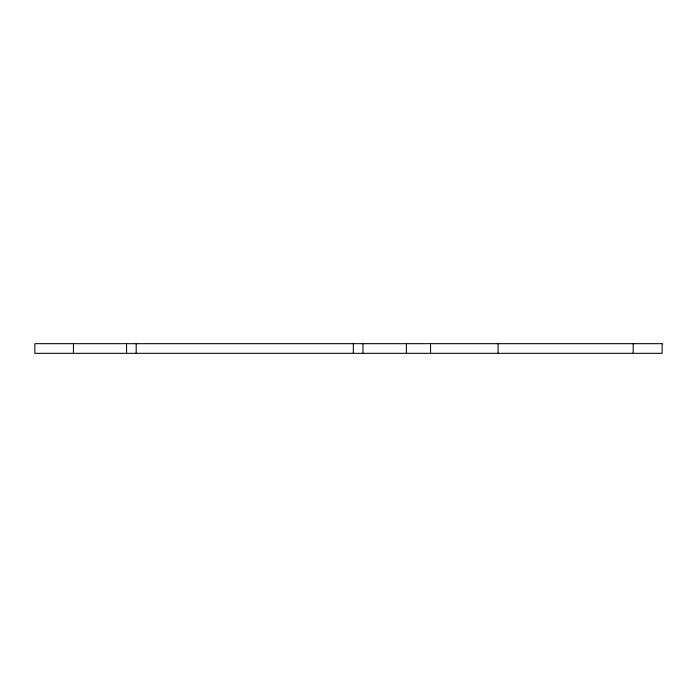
<?xml version="1.0" encoding="UTF-8"?>
<svg xmlns="http://www.w3.org/2000/svg" width="697" height="697" viewBox="0 0 697 697"><rect width="100%" height="100%" fill="white"/><g stroke="black" fill="none" stroke-linecap="round" stroke-linejoin="round"><path stroke-width="1.05" d="M633.198 343.673L633.198 353.327M498.085 343.673L498.085 353.327M430.528 343.673L430.528 353.327M406.403 343.673L406.403 353.327M362.98 343.673L362.98 353.327M353.327 343.673L353.327 353.327M136.185 343.673L136.185 353.327M126.532 343.673L126.532 353.327M73.455 343.673L73.455 353.327M662.15 343.673L34.85 343.673L34.85 353.327L662.15 353.327L662.15 343.673"/></g></svg>
